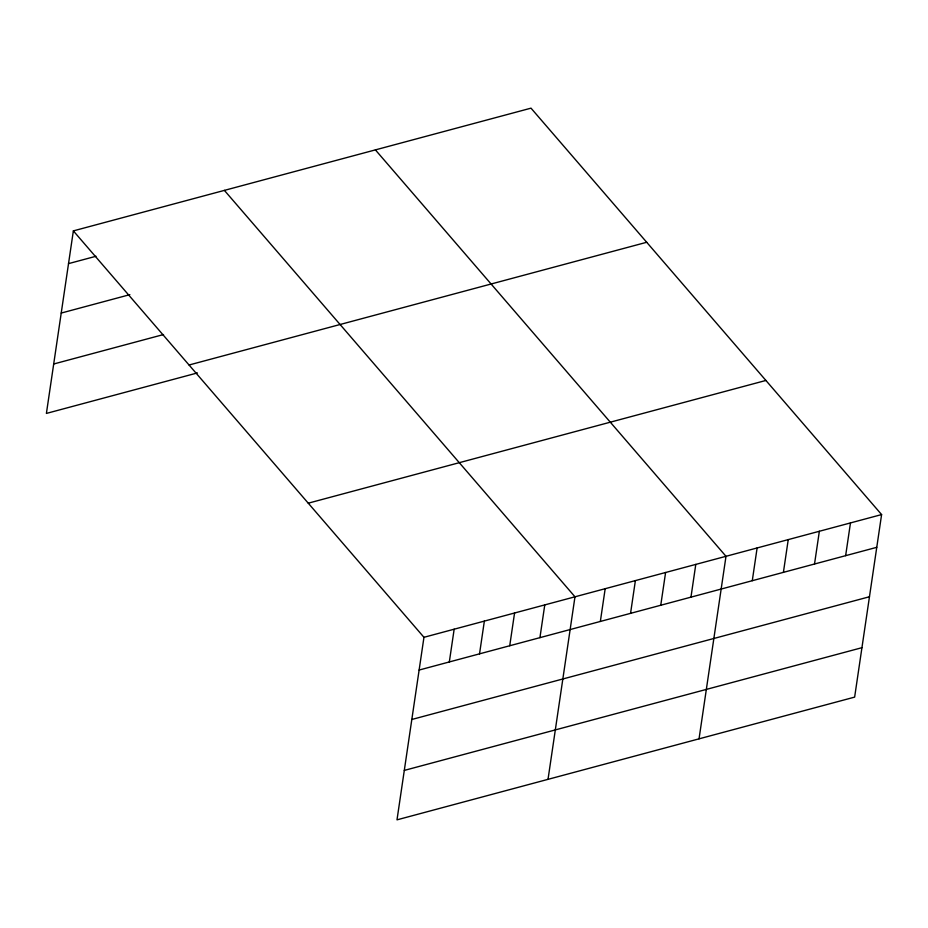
<?xml version="1.0" encoding="UTF-8"?>
<svg xmlns="http://www.w3.org/2000/svg" width="928" height="928" viewBox="0 0 928 928"><rect width="100%" height="100%" fill="white"/><g stroke="black" fill="none" stroke-linecap="round" stroke-linejoin="round"><path stroke-width="1.39" d="M73.358 230.886L423.957 637.304L396.998 819.842L854.642 697.114L881.6 514.576L531.002 108.158L73.358 230.886L46.4 413.424L197.42 372.928M449.326 661.942L454.163 629.196M479.532 653.846L484.358 621.099M509.727 645.749L514.564 613.002M539.934 637.64L544.771 604.894M548.019 779.346L574.977 596.797L224.379 190.379M600.346 621.447L605.184 588.7M630.553 613.35L635.39 580.603M660.759 605.242L665.596 572.495M690.966 597.145L695.791 564.398M699.039 738.839L725.998 556.301L375.399 149.884M752.283 580.696L757.12 547.949M783.406 572.356L788.243 539.609M814.529 564.004L819.354 531.257M845.64 555.663L850.477 522.916M68.521 263.633L95.978 256.267M61.225 313.061L129.862 294.652M53.696 363.996L163.537 334.544M189.057 365.006L646.7 242.278M308.258 503.185L765.902 380.457M423.957 637.304L881.6 514.576M419.12 670.051L876.763 547.323M411.823 719.478L869.466 596.75M404.295 770.414L861.95 647.686"/></g></svg>
